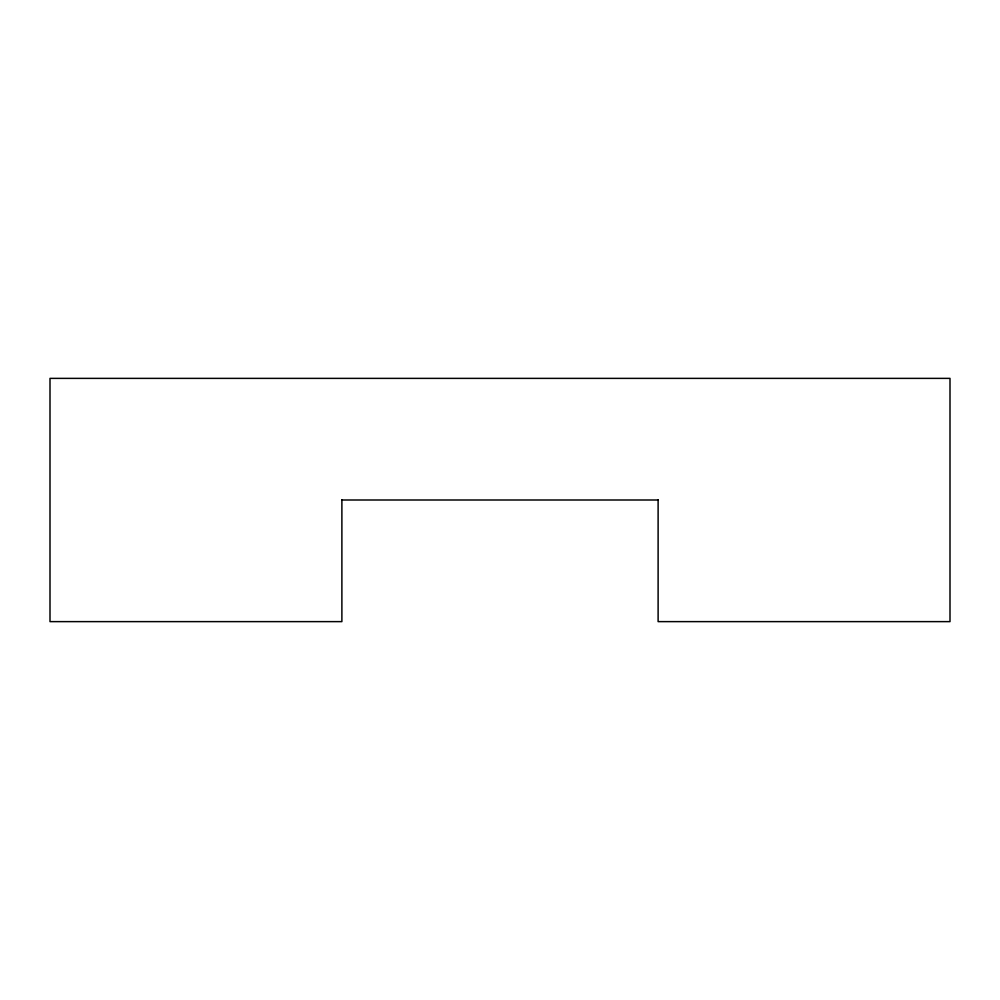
<?xml version="1.0" encoding="UTF-8"?>
<svg xmlns="http://www.w3.org/2000/svg" width="1000" height="1000" viewBox="0 0 1000 1000"><rect width="100%" height="100%" fill="white"/><g stroke="black" fill="none" stroke-linecap="round" stroke-linejoin="round"><path stroke-width="1.5" d="M341.662 500L658.337 500M658.112 500L658.112 621.625L950 621.625L950 378.375L50 378.375L50 621.625L341.887 621.625L341.887 500"/></g></svg>
